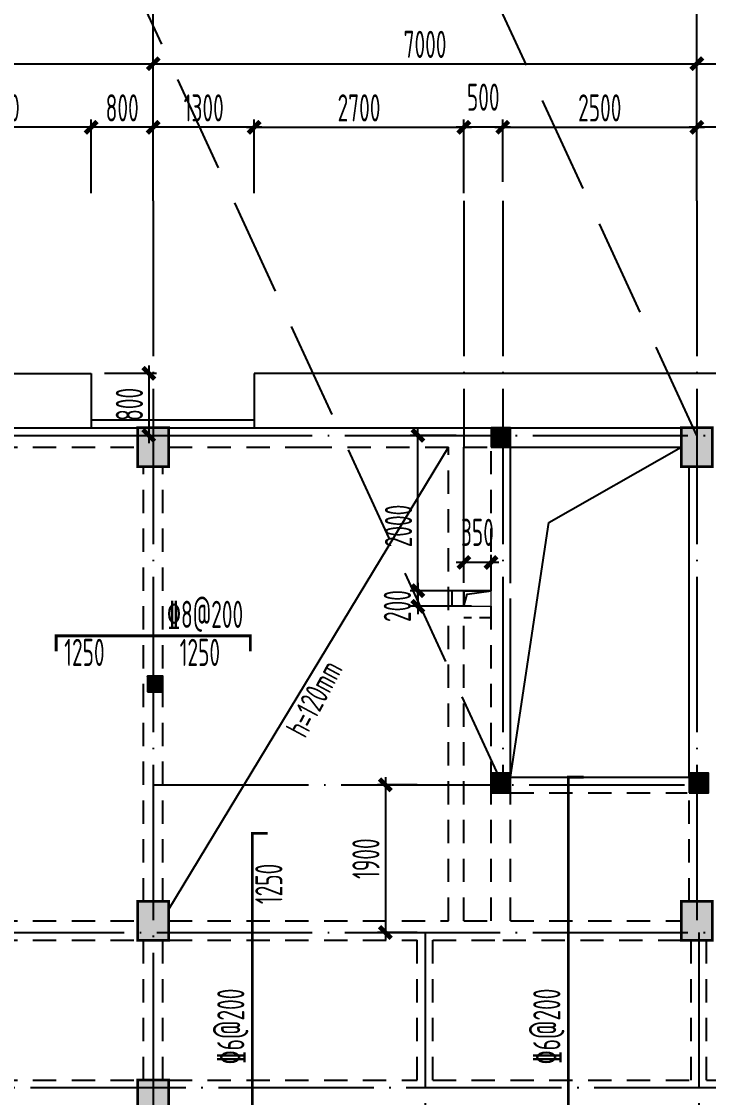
# Model space of a CAD drawing. Extents: x -472319 to -112444, y -516749 to -5704.
# Drawn here: x -279490 to -270644, y -305157 to -291302 of the extents above; entities that cross this region are included whole.
import ezdxf

# ---------------------------------------------------------------- set-up
doc = ezdxf.new("R2010")
doc.units = 0
doc.header["$LTSCALE"] = 100
doc.header["$MEASUREMENT"] = 0
for name, pattern in [('3', [5, 3, -2]), ('CENTER', [2, 1.25, -0.25, 0.25, -0.25]), ('DASH', [0.35, 0.25, -0.1]), ('DOTE', [2.42, 2, -0.2, 0.02, -0.2])]:
    doc.linetypes.add(name, pattern=pattern)
for name, color, linetype in [('1301', 24, 'Continuous'), ('1305', 1, 'Continuous'), ('1306', 94, 'Continuous'), ('1307', 7, 'Continuous'), ('AXIS', 3, 'Continuous'), ('COLUMN', 9, 'Continuous'), ('DOTE', 1, 'CENTER'), ('S_BEAM', 4, 'Continuous'), ('S_BEAMDASH', 134, '3'), ('S_CL', 2, 'Continuous'), ('S_HOLE', 253, 'Continuous'), ('坡道', 7, 'Continuous'), ('板标注', 221, 'Continuous'), ('洞口边线', 7, 'Continuous')]:
    doc.layers.add(name, color=color, linetype=linetype)
doc.styles.add('HZ', font='tssdeng.shx', dxfattribs={"width": 0.6, "height": 350, "bigfont": 'a.shx'})
doc.styles.get("Standard").update_dxf_attribs({"font": 'tssdeng.shx', "width": 0.6, "bigfont": 'a.shx'})
doc.styles.add('TSSD_Rein', font='Tssdeng.shx', dxfattribs={"width": 0.7, "bigfont": 'hztxt.shx'})
doc.dimstyles.new('DIMN', dxfattribs={"dimtxt": 350, "dimasz": 150, "dimexe": 100, "dimexo": 100, "dimgap": 75, "dimtad": 1, "dimdec": 0, "dimzin": 0, "dimdsep": 46, "dimtxsty": 'HZ', "dimblk": 'ARCHTICK', "dimcen": 0.09, "dimdle": 100, "dimclrd": 3, "dimclre": 3, "dimclrt": 7, "dimazin": 2, "dimtfac": 1, "dimtdec": 0, "dimtmove": 2, "dimatfit": 3, "dimldrblk": 'ARCHTICK', "dimfxl": 1, "dimtolj": 1, "dimtzin": 0, "dimarcsym": 0})

# ---------------------------------------------------------------- blocks, each defined once
blk = doc.blocks.new('_ArchTick')
at = {"color": 0, "linetype": 'ByBlock', "const_width": 0.4}
blk.add_lwpolyline([(-0.5, -0.5), (0.5, 0.5)], dxfattribs=at)
blk = doc.blocks.new('*D1170')
at = {"layer": 'AXIS', "color": 3, "lineweight": -2, "transparency": 16777216}
for p, q in [((-285094, -293513), (-285094, -291746)), ((-277794, -293513), (-277794, -291746)), ((-285194, -291846), (-277694, -291846))]:
    blk.add_line(p, q, dxfattribs=at)
at = {"layer": 'Defpoints', "color": 0, "transparency": 16777216}
for p in [(-277794, -291846), (-285094, -293613), (-277794, -293613)]:
    blk.add_point(p, dxfattribs=at)
at = {"layer": 'AXIS', "color": 3, "lineweight": -2, "transparency": 16777216, "xscale": 150, "yscale": 150, "zscale": 150, "rotation": 180}
blk.add_blockref('_ArchTick', (-285094, -291846), dxfattribs=at)
at = {"layer": 'AXIS', "color": 3, "lineweight": -2, "transparency": 16777216, "xscale": 150, "yscale": 150, "zscale": 150}
blk.add_blockref('_ArchTick', (-277794, -291846), dxfattribs=at)
at = {"layer": 'AXIS', "color": 7, "transparency": 16777216, "insert": (-281444, -291596), "char_height": 350, "attachment_point": 5, "style": 'HZ'}
blk.add_mtext('\\A1;7300', dxfattribs=at)
blk = doc.blocks.new('*D1171')
at = {"layer": 'AXIS', "color": 3, "lineweight": -2, "transparency": 16777216}
for p, q in [((-277794, -293513), (-277794, -291746)), ((-270794, -293513), (-270794, -291746)), ((-277894, -291846), (-270694, -291846))]:
    blk.add_line(p, q, dxfattribs=at)
at = {"layer": 'Defpoints', "color": 0, "transparency": 16777216}
for p in [(-270794, -291846), (-277794, -293613), (-270794, -293613)]:
    blk.add_point(p, dxfattribs=at)
at = {"layer": 'AXIS', "color": 3, "lineweight": -2, "transparency": 16777216, "xscale": 150, "yscale": 150, "zscale": 150, "rotation": 180}
blk.add_blockref('_ArchTick', (-277794, -291846), dxfattribs=at)
at = {"layer": 'AXIS', "color": 3, "lineweight": -2, "transparency": 16777216, "xscale": 150, "yscale": 150, "zscale": 150}
blk.add_blockref('_ArchTick', (-270794, -291846), dxfattribs=at)
at = {"layer": 'AXIS', "color": 7, "transparency": 16777216, "insert": (-274294, -291596), "char_height": 350, "attachment_point": 5, "style": 'HZ'}
blk.add_mtext('\\A1;7000', dxfattribs=at)
blk = doc.blocks.new('*D1172')
at = {"layer": 'AXIS', "color": 3, "lineweight": -2, "transparency": 16777216}
for p, q in [((-270794, -293513), (-270794, -291746)), ((-267794, -293513), (-267794, -291746)), ((-270894, -291846), (-267694, -291846))]:
    blk.add_line(p, q, dxfattribs=at)
at = {"layer": 'Defpoints', "color": 0, "transparency": 16777216}
for p in [(-267794, -291846), (-270794, -293613), (-267794, -293613)]:
    blk.add_point(p, dxfattribs=at)
at = {"layer": 'AXIS', "color": 3, "lineweight": -2, "transparency": 16777216, "xscale": 150, "yscale": 150, "zscale": 150, "rotation": 180}
blk.add_blockref('_ArchTick', (-270794, -291846), dxfattribs=at)
at = {"layer": 'AXIS', "color": 3, "lineweight": -2, "transparency": 16777216, "xscale": 150, "yscale": 150, "zscale": 150}
blk.add_blockref('_ArchTick', (-267794, -291846), dxfattribs=at)
at = {"layer": 'AXIS', "color": 7, "transparency": 16777216, "insert": (-269294, -291596), "char_height": 350, "attachment_point": 5, "style": 'HZ'}
blk.add_mtext('\\A1;3000', dxfattribs=at)
blk = doc.blocks.new('*D1177')
at = {"layer": 'AXIS', "color": 3, "lineweight": -2, "transparency": 16777216}
for p, q in [((-302694, -293513), (-302694, -290946)), ((-242894, -293513), (-242894, -290946)), ((-302794, -291046), (-242794, -291046))]:
    blk.add_line(p, q, dxfattribs=at)
at = {"layer": 'Defpoints', "color": 0, "transparency": 16777216}
for p in [(-242894, -291046), (-302694, -293613), (-242894, -293613)]:
    blk.add_point(p, dxfattribs=at)
at = {"layer": 'AXIS', "color": 3, "lineweight": -2, "transparency": 16777216, "xscale": 150, "yscale": 150, "zscale": 150, "rotation": 180}
blk.add_blockref('_ArchTick', (-302694, -291046), dxfattribs=at)
at = {"layer": 'AXIS', "color": 3, "lineweight": -2, "transparency": 16777216, "xscale": 150, "yscale": 150, "zscale": 150}
blk.add_blockref('_ArchTick', (-242894, -291046), dxfattribs=at)
at = {"layer": 'AXIS', "color": 7, "transparency": 16777216, "insert": (-272794, -290796), "char_height": 350, "attachment_point": 5, "style": 'HZ'}
blk.add_mtext('\\A1;59800', dxfattribs=at)
blk = doc.blocks.new('*D1194')
at = {"layer": '1301', "color": 3, "lineweight": -2, "transparency": 16777216}
for p, q in [((-277794, -293367), (-277794, -292564)), ((-276494, -293367), (-276494, -292564)), ((-276394, -292664), (-277894, -292664))]:
    blk.add_line(p, q, dxfattribs=at)
at = {"layer": 'Defpoints', "color": 0, "transparency": 16777216}
for p in [(-277794, -292664), (-277794, -293467), (-276494, -293467)]:
    blk.add_point(p, dxfattribs=at)
at = {"layer": '1301', "color": 3, "lineweight": -2, "transparency": 16777216, "xscale": 150, "yscale": 150, "zscale": 150, "rotation": 180}
blk.add_blockref('_ArchTick', (-277794, -292664), dxfattribs=at)
at = {"layer": '1301', "color": 3, "lineweight": -2, "transparency": 16777216, "xscale": 150, "yscale": 150, "zscale": 150}
blk.add_blockref('_ArchTick', (-276494, -292664), dxfattribs=at)
at = {"layer": '1301', "color": 7, "transparency": 16777216, "insert": (-277144, -292414), "char_height": 350, "attachment_point": 5, "style": 'HZ'}
blk.add_mtext('\\A1;1300', dxfattribs=at)
blk = doc.blocks.new('*D1195')
at = {"layer": '1301', "color": 3, "lineweight": -2, "transparency": 16777216}
for p, q in [((-273294, -293267), (-273294, -292564)), ((-270794, -293367), (-270794, -292564)), ((-273394, -292664), (-270694, -292664))]:
    blk.add_line(p, q, dxfattribs=at)
at = {"layer": 'Defpoints', "color": 0, "transparency": 16777216}
for p in [(-270794, -292664), (-273294, -293367), (-270794, -293467)]:
    blk.add_point(p, dxfattribs=at)
at = {"layer": '1301', "color": 3, "lineweight": -2, "transparency": 16777216, "xscale": 150, "yscale": 150, "zscale": 150, "rotation": 180}
blk.add_blockref('_ArchTick', (-273294, -292664), dxfattribs=at)
at = {"layer": '1301', "color": 3, "lineweight": -2, "transparency": 16777216, "xscale": 150, "yscale": 150, "zscale": 150}
blk.add_blockref('_ArchTick', (-270794, -292664), dxfattribs=at)
at = {"layer": '1301', "color": 7, "transparency": 16777216, "insert": (-272044, -292414), "char_height": 350, "attachment_point": 5, "style": 'HZ'}
blk.add_mtext('\\A1;2500', dxfattribs=at)
blk = doc.blocks.new('*D1196')
at = {"layer": '1301', "color": 3, "lineweight": -2, "transparency": 16777216}
for p, q in [((-273794, -293367), (-273794, -292564)), ((-273294, -293367), (-273294, -292564)), ((-273194, -292664), (-273894, -292664))]:
    blk.add_line(p, q, dxfattribs=at)
at = {"layer": 'Defpoints', "color": 0, "transparency": 16777216}
for p in [(-273794, -292664), (-273794, -293467), (-273294, -293467)]:
    blk.add_point(p, dxfattribs=at)
at = {"layer": '1301', "color": 3, "lineweight": -2, "transparency": 16777216, "xscale": 150, "yscale": 150, "zscale": 150, "rotation": 180}
blk.add_blockref('_ArchTick', (-273794, -292664), dxfattribs=at)
at = {"layer": '1301', "color": 3, "lineweight": -2, "transparency": 16777216, "xscale": 150, "yscale": 150, "zscale": 150}
blk.add_blockref('_ArchTick', (-273294, -292664), dxfattribs=at)
at = {"layer": '1301', "color": 7, "transparency": 16777216, "insert": (-273544, -292276), "char_height": 350, "attachment_point": 5, "style": 'HZ'}
blk.add_mtext('\\A1;500', dxfattribs=at)
blk = doc.blocks.new('*D1234')
at = {"layer": '1301', "color": 3, "lineweight": -2, "transparency": 16777216}
for p, q in [((-270794, -293513), (-270794, -292564)), ((-268544, -293558), (-268544, -292564)), ((-268444, -292664), (-270894, -292664))]:
    blk.add_line(p, q, dxfattribs=at)
at = {"layer": 'Defpoints', "color": 0, "transparency": 16777216}
for p in [(-270794, -292664), (-270794, -293613), (-268544, -293658)]:
    blk.add_point(p, dxfattribs=at)
at = {"layer": '1301', "color": 3, "lineweight": -2, "transparency": 16777216, "xscale": 150, "yscale": 150, "zscale": 150, "rotation": 180}
blk.add_blockref('_ArchTick', (-270794, -292664), dxfattribs=at)
at = {"layer": '1301', "color": 3, "lineweight": -2, "transparency": 16777216, "xscale": 150, "yscale": 150, "zscale": 150}
blk.add_blockref('_ArchTick', (-268544, -292664), dxfattribs=at)
at = {"layer": '1301', "color": 7, "transparency": 16777216, "insert": (-269669, -292414), "char_height": 350, "attachment_point": 5, "style": 'HZ'}
blk.add_mtext('\\A1;2250', dxfattribs=at)
blk = doc.blocks.new('*D1206')
at = {"layer": '1301', "color": 3, "lineweight": -2, "transparency": 16777216}
for p, q in [((-280994, -293513), (-280994, -292564)), ((-278594, -293513), (-278594, -292564)), ((-278494, -292664), (-281094, -292664))]:
    blk.add_line(p, q, dxfattribs=at)
at = {"layer": 'Defpoints', "color": 0, "transparency": 16777216}
for p in [(-280994, -292664), (-280994, -293613), (-278594, -293613)]:
    blk.add_point(p, dxfattribs=at)
at = {"layer": '1301', "color": 3, "lineweight": -2, "transparency": 16777216, "xscale": 150, "yscale": 150, "zscale": 150, "rotation": 180}
blk.add_blockref('_ArchTick', (-280994, -292664), dxfattribs=at)
at = {"layer": '1301', "color": 3, "lineweight": -2, "transparency": 16777216, "xscale": 150, "yscale": 150, "zscale": 150}
blk.add_blockref('_ArchTick', (-278594, -292664), dxfattribs=at)
at = {"layer": '1301', "color": 7, "transparency": 16777216, "insert": (-279794, -292414), "char_height": 350, "attachment_point": 5, "style": 'HZ'}
blk.add_mtext('\\A1;2400', dxfattribs=at)
blk = doc.blocks.new('*D1207')
at = {"layer": '1301', "color": 3, "lineweight": -2, "transparency": 16777216}
for p, q in [((-278594, -293513), (-278594, -292564)), ((-277794, -293513), (-277794, -292564)), ((-277694, -292664), (-278694, -292664))]:
    blk.add_line(p, q, dxfattribs=at)
at = {"layer": 'Defpoints', "color": 0, "transparency": 16777216}
for p in [(-278594, -292664), (-278594, -293613), (-277794, -293613)]:
    blk.add_point(p, dxfattribs=at)
at = {"layer": '1301', "color": 3, "lineweight": -2, "transparency": 16777216, "xscale": 150, "yscale": 150, "zscale": 150, "rotation": 180}
blk.add_blockref('_ArchTick', (-278594, -292664), dxfattribs=at)
at = {"layer": '1301', "color": 3, "lineweight": -2, "transparency": 16777216, "xscale": 150, "yscale": 150, "zscale": 150}
blk.add_blockref('_ArchTick', (-277794, -292664), dxfattribs=at)
at = {"layer": '1301', "color": 7, "transparency": 16777216, "insert": (-278194, -292414), "char_height": 350, "attachment_point": 5, "style": 'HZ'}
blk.add_mtext('\\A1;800', dxfattribs=at)
blk = doc.blocks.new('*D1222')
at = {"layer": '1301', "color": 3, "lineweight": -2, "transparency": 16777216}
for p, q in [((-277794, -293367), (-277794, -292564)), ((-276494, -293367), (-276494, -292564)), ((-276394, -292664), (-277894, -292664))]:
    blk.add_line(p, q, dxfattribs=at)
at = {"layer": 'Defpoints', "color": 0, "transparency": 16777216}
for p in [(-277794, -292664), (-277794, -293467), (-276494, -293467)]:
    blk.add_point(p, dxfattribs=at)
at = {"layer": '1301', "color": 3, "lineweight": -2, "transparency": 16777216, "xscale": 150, "yscale": 150, "zscale": 150, "rotation": 180}
blk.add_blockref('_ArchTick', (-277794, -292664), dxfattribs=at)
at = {"layer": '1301', "color": 3, "lineweight": -2, "transparency": 16777216, "xscale": 150, "yscale": 150, "zscale": 150}
blk.add_blockref('_ArchTick', (-276494, -292664), dxfattribs=at)
at = {"layer": '1301', "color": 7, "transparency": 16777216, "insert": (-277144, -292414), "char_height": 350, "attachment_point": 5, "style": 'HZ'}
blk.add_mtext('\\A1;1300', dxfattribs=at)
blk = doc.blocks.new('*D1223')
at = {"layer": '1301', "color": 3, "lineweight": -2, "transparency": 16777216}
for p, q in [((-273794, -293367), (-273794, -292564)), ((-273294, -293367), (-273294, -292564)), ((-273194, -292664), (-273894, -292664))]:
    blk.add_line(p, q, dxfattribs=at)
at = {"layer": 'Defpoints', "color": 0, "transparency": 16777216}
for p in [(-273794, -292664), (-273794, -293467), (-273294, -293467)]:
    blk.add_point(p, dxfattribs=at)
at = {"layer": '1301', "color": 3, "lineweight": -2, "transparency": 16777216, "xscale": 150, "yscale": 150, "zscale": 150, "rotation": 180}
blk.add_blockref('_ArchTick', (-273794, -292664), dxfattribs=at)
at = {"layer": '1301', "color": 3, "lineweight": -2, "transparency": 16777216, "xscale": 150, "yscale": 150, "zscale": 150}
blk.add_blockref('_ArchTick', (-273294, -292664), dxfattribs=at)
at = {"layer": '1301', "color": 7, "transparency": 16777216, "insert": (-273544, -292276), "char_height": 350, "attachment_point": 5, "style": 'HZ'}
blk.add_mtext('\\A1;500', dxfattribs=at)
blk = doc.blocks.new('*D1224')
at = {"layer": '1301', "color": 3, "lineweight": -2, "transparency": 16777216}
for p, q in [((-276494, -293513), (-276494, -292564)), ((-273794, -293513), (-273794, -292564)), ((-276594, -292664), (-273694, -292664))]:
    blk.add_line(p, q, dxfattribs=at)
at = {"layer": 'Defpoints', "color": 0, "transparency": 16777216}
for p in [(-273794, -292664), (-276494, -293613), (-273794, -293613)]:
    blk.add_point(p, dxfattribs=at)
at = {"layer": '1301', "color": 3, "lineweight": -2, "transparency": 16777216, "xscale": 150, "yscale": 150, "zscale": 150, "rotation": 180}
blk.add_blockref('_ArchTick', (-276494, -292664), dxfattribs=at)
at = {"layer": '1301', "color": 3, "lineweight": -2, "transparency": 16777216, "xscale": 150, "yscale": 150, "zscale": 150}
blk.add_blockref('_ArchTick', (-273794, -292664), dxfattribs=at)
at = {"layer": '1301', "color": 7, "transparency": 16777216, "insert": (-275144, -292414), "char_height": 350, "attachment_point": 5, "style": 'HZ'}
blk.add_mtext('\\A1;2700', dxfattribs=at)
blk = doc.blocks.new('*D1159')
at = {"layer": '1301', "color": 3, "lineweight": -2, "transparency": 16777216}
for p, q in [((-277851, -295732), (-277851, -296732)), ((-278421, -295832), (-277751, -295832)), ((-278421, -296632), (-277751, -296632))]:
    blk.add_line(p, q, dxfattribs=at)
at = {"layer": 'Defpoints', "color": 0, "transparency": 16777216}
for p in [(-278521, -295832), (-278521, -296632), (-277851, -296632)]:
    blk.add_point(p, dxfattribs=at)
at = {"layer": '1301', "color": 3, "lineweight": -2, "transparency": 16777216, "xscale": 150, "yscale": 150, "zscale": 150}
for p, rotation in [((-277851, -295832), 90), ((-277851, -296632), 270)]:
    blk.add_blockref('_ArchTick', p, dxfattribs=dict(at, rotation=rotation))
at = {"layer": '1301', "color": 7, "transparency": 16777216, "insert": (-278101, -296232), "char_height": 350, "attachment_point": 5, "rotation": 90, "style": 'HZ'}
blk.add_mtext('\\A1;800', dxfattribs=at)
blk = doc.blocks.new('*D1160')
at = {"layer": '1301', "color": 3, "lineweight": -2, "transparency": 16777216}
for p, q in [((-274386, -298532), (-274386, -298932)), ((-273694, -298632), (-274486, -298632)), ((-273694, -298832), (-274486, -298832))]:
    blk.add_line(p, q, dxfattribs=at)
at = {"layer": 'Defpoints', "color": 0, "transparency": 16777216}
for p in [(-273594, -298632), (-274386, -298832), (-273594, -298832)]:
    blk.add_point(p, dxfattribs=at)
at = {"layer": '1301', "color": 3, "lineweight": -2, "transparency": 16777216, "xscale": 150, "yscale": 150, "zscale": 150}
for p, rotation in [((-274386, -298632), 90), ((-274386, -298832), 270)]:
    blk.add_blockref('_ArchTick', p, dxfattribs=dict(at, rotation=rotation))
at = {"layer": '1301', "color": 7, "transparency": 16777216, "insert": (-274650, -298829), "char_height": 350, "attachment_point": 5, "rotation": 90, "style": 'HZ'}
blk.add_mtext('\\A1;200', dxfattribs=at)
blk = doc.blocks.new('*D1161')
at = {"layer": '1301', "color": 3, "lineweight": -2, "transparency": 16777216}
for p, q in [((-273794, -298532), (-273794, -298168)), ((-273444, -298532), (-273444, -298168)), ((-273344, -298268), (-273894, -298268))]:
    blk.add_line(p, q, dxfattribs=at)
at = {"layer": 'Defpoints', "color": 0, "transparency": 16777216}
for p in [(-273794, -298268), (-273794, -298632), (-273444, -298632)]:
    blk.add_point(p, dxfattribs=at)
at = {"layer": '1301', "color": 3, "lineweight": -2, "transparency": 16777216, "xscale": 150, "yscale": 150, "zscale": 150, "rotation": 180}
blk.add_blockref('_ArchTick', (-273794, -298268), dxfattribs=at)
at = {"layer": '1301', "color": 3, "lineweight": -2, "transparency": 16777216, "xscale": 150, "yscale": 150, "zscale": 150}
blk.add_blockref('_ArchTick', (-273444, -298268), dxfattribs=at)
at = {"layer": '1301', "color": 7, "transparency": 16777216, "insert": (-273619, -297880), "char_height": 350, "attachment_point": 5, "style": 'HZ'}
blk.add_mtext('\\A1;350', dxfattribs=at)
blk = doc.blocks.new('*D1231')
at = {"layer": 'COLUMN', "color": 3, "lineweight": -2, "transparency": 16777216}
for p, q in [((-273894, -296632), (-274486, -296632)), ((-274386, -298732), (-274386, -296532)), ((-273894, -298632), (-274486, -298632))]:
    blk.add_line(p, q, dxfattribs=at)
at = {"layer": 'Defpoints', "color": 0, "transparency": 16777216}
for p in [(-274386, -296632), (-273794, -296632), (-273794, -298632)]:
    blk.add_point(p, dxfattribs=at)
at = {"layer": 'COLUMN', "color": 3, "lineweight": -2, "transparency": 16777216, "xscale": 150, "yscale": 150, "zscale": 150}
for p, rotation in [((-274386, -296632), 90), ((-274386, -298632), 270)]:
    blk.add_blockref('_ArchTick', p, dxfattribs=dict(at, rotation=rotation))
at = {"layer": 'COLUMN', "color": 7, "transparency": 16777216, "insert": (-274636, -297798), "char_height": 350, "attachment_point": 5, "rotation": 90, "style": 'HZ'}
blk.add_mtext('\\A1;2000', dxfattribs=at)
blk = doc.blocks.new('*D1236')
at = {"layer": '1301', "color": 3, "lineweight": -2, "transparency": 16777216}
for p, q in [((-274386, -298532), (-274386, -298932)), ((-273694, -298632), (-274486, -298632)), ((-273694, -298832), (-274486, -298832))]:
    blk.add_line(p, q, dxfattribs=at)
at = {"layer": 'Defpoints', "color": 0, "transparency": 16777216}
for p in [(-273594, -298632), (-274386, -298832), (-273594, -298832)]:
    blk.add_point(p, dxfattribs=at)
at = {"layer": '1301', "color": 3, "lineweight": -2, "transparency": 16777216, "xscale": 150, "yscale": 150, "zscale": 150}
for p, rotation in [((-274386, -298632), 90), ((-274386, -298832), 270)]:
    blk.add_blockref('_ArchTick', p, dxfattribs=dict(at, rotation=rotation))
at = {"layer": '1301', "color": 7, "transparency": 16777216, "insert": (-274650, -298829), "char_height": 350, "attachment_point": 5, "rotation": 90, "style": 'HZ'}
blk.add_mtext('\\A1;200', dxfattribs=at)
blk = doc.blocks.new('*D1237')
at = {"layer": '1301', "color": 3, "lineweight": -2, "transparency": 16777216}
for p, q in [((-273794, -298532), (-273794, -298168)), ((-273444, -298532), (-273444, -298168)), ((-273344, -298268), (-273894, -298268))]:
    blk.add_line(p, q, dxfattribs=at)
at = {"layer": 'Defpoints', "color": 0, "transparency": 16777216}
for p in [(-273794, -298268), (-273794, -298632), (-273444, -298632)]:
    blk.add_point(p, dxfattribs=at)
at = {"layer": '1301', "color": 3, "lineweight": -2, "transparency": 16777216, "xscale": 150, "yscale": 150, "zscale": 150, "rotation": 180}
blk.add_blockref('_ArchTick', (-273794, -298268), dxfattribs=at)
at = {"layer": '1301', "color": 3, "lineweight": -2, "transparency": 16777216, "xscale": 150, "yscale": 150, "zscale": 150}
blk.add_blockref('_ArchTick', (-273444, -298268), dxfattribs=at)
at = {"layer": '1301', "color": 7, "transparency": 16777216, "insert": (-273619, -297880), "char_height": 350, "attachment_point": 5, "style": 'HZ'}
blk.add_mtext('\\A1;350', dxfattribs=at)
blk = doc.blocks.new('*D1238')
at = {"layer": 'COLUMN', "color": 3, "lineweight": -2, "transparency": 16777216}
for p, q in [((-273894, -296632), (-274486, -296632)), ((-274386, -298732), (-274386, -296532)), ((-273894, -298632), (-274486, -298632))]:
    blk.add_line(p, q, dxfattribs=at)
at = {"layer": 'Defpoints', "color": 0, "transparency": 16777216}
for p in [(-274386, -296632), (-273794, -296632), (-273794, -298632)]:
    blk.add_point(p, dxfattribs=at)
at = {"layer": 'COLUMN', "color": 3, "lineweight": -2, "transparency": 16777216, "xscale": 150, "yscale": 150, "zscale": 150}
for p, rotation in [((-274386, -296632), 90), ((-274386, -298632), 270)]:
    blk.add_blockref('_ArchTick', p, dxfattribs=dict(at, rotation=rotation))
at = {"layer": 'COLUMN', "color": 7, "transparency": 16777216, "insert": (-274636, -297798), "char_height": 350, "attachment_point": 5, "rotation": 90, "style": 'HZ'}
blk.add_mtext('\\A1;2000', dxfattribs=at)
blk = doc.blocks.new('*D1241')
at = {"layer": '1306', "color": 3, "lineweight": -2, "transparency": 16777216}
for p, q in [((-274805, -301032), (-274805, -303132)), ((-274394, -301132), (-274905, -301132)), ((-274394, -303032), (-274905, -303032))]:
    blk.add_line(p, q, dxfattribs=at)
at = {"layer": 'Defpoints', "color": 0, "transparency": 16777216}
for p in [(-274294, -301132), (-274805, -303032), (-274294, -303032)]:
    blk.add_point(p, dxfattribs=at)
at = {"layer": '1306', "color": 3, "lineweight": -2, "transparency": 16777216, "xscale": 150, "yscale": 150, "zscale": 150}
for p, rotation in [((-274805, -301132), 90), ((-274805, -303032), 270)]:
    blk.add_blockref('_ArchTick', p, dxfattribs=dict(at, rotation=rotation))
at = {"layer": '1306', "color": 7, "transparency": 16777216, "insert": (-275055, -302082), "char_height": 350, "attachment_point": 5, "rotation": 90, "style": 'HZ'}
blk.add_mtext('\\A1;1900', dxfattribs=at)

msp = doc.modelspace()

# ---------------------------------------------------------------- hatches: boundary and pattern name
at = {"layer": 'COLUMN'}
h = msp.add_hatch(dxfattribs=at)
h.set_pattern_fill('ANSI31', color=0)
h.set_pattern_definition([(45, (-324431.33058, -110994.39045), (-0.08838834765, 0.08838834765), [])])
h.paths.add_polyline_path([(-273443.831, -296782.39), (-273193.831, -296782.39), (-273193.831, -296532.39), (-273443.831, -296532.39)])
h = msp.add_hatch(dxfattribs=at)
h.set_pattern_fill('ANSI31', color=0)
h.set_pattern_definition([(45, (-328906.33058, -114194.39191), (-0.08838834765, 0.08838834765), [])])
h.paths.add_polyline_path([(-277868.831, -299932.392), (-277668.831, -299932.392), (-277668.831, -299732.392), (-277868.831, -299732.392)])
h = msp.add_hatch(dxfattribs=at)
h.set_pattern_fill('ANSI31', color=0)
h.set_pattern_definition([(45, (-324481.33254, -115494.39142), (-0.08838834765, 0.08838834765), [])])
h.paths.add_polyline_path([(-273443.833, -301232.391), (-273193.831, -301232.391), (-273193.831, -300982.391), (-273443.833, -300982.391)])
h = msp.add_hatch(dxfattribs=at)
h.set_pattern_fill('ANSI31', color=0)
h.set_pattern_definition([(45, (-324481.33058, -115494.39142), (-0.08838834765, 0.08838834765), [])])
h.paths.add_polyline_path([(-273443.831, -301232.391), (-273243.831, -301232.391), (-273243.831, -301032.391), (-273443.831, -301032.391)])
h = msp.add_hatch(dxfattribs=at)
h.set_pattern_fill('ANSI31', color=0)
h.set_pattern_definition([(45, (-321931.33058, -115494.39142), (-0.08838834765, 0.08838834765), [])])
h.paths.add_polyline_path([(-270893.831, -301232.391), (-270643.829, -301232.391), (-270643.829, -300982.391), (-270893.831, -300982.391)])
h = msp.add_hatch(dxfattribs=at)
h.set_pattern_fill('ANSI31', color=0)
h.set_pattern_definition([(45, (-321931.32863, -115494.39142), (-0.08838834765, 0.08838834765), [])])
h.paths.add_polyline_path([(-270893.829, -301232.391), (-270693.829, -301232.391), (-270693.829, -301032.391), (-270893.829, -301032.391)])
at = {"layer": 'S_CL'}
h = msp.add_hatch(dxfattribs=at)
h.set_pattern_fill('ANSI31', color=256)
h.set_pattern_definition([(45, (114544.49969, 334608), (-0.088388347648, 0.088388347648), [])])
h.paths.add_polyline_path([(-299493.831, -297032.39), (-299493.831, -296532.39), (-299893.831, -296532.39), (-299893.831, -297032.39)])
h.paths.add_polyline_path([(-299493.831, -303132.391), (-299493.831, -302732.391), (-299893.831, -302732.391), (-299893.831, -303132.391)])
h.paths.add_polyline_path([(-299493.831, -305332.391), (-299493.831, -304932.391), (-299893.831, -304932.391), (-299893.831, -305332.391)])
h.paths.add_polyline_path([(-299493.831, -311532.391), (-299493.831, -311032.391), (-299893.831, -311032.391), (-299893.831, -311532.391)])
h.paths.add_polyline_path([(-302393.831, -297032.39), (-302393.831, -296532.39), (-302793.831, -296532.39), (-302793.831, -297032.39)])
h.paths.add_polyline_path([(-302393.831, -303132.391), (-302393.831, -302732.391), (-302793.831, -302732.391), (-302793.831, -303132.391)])
h.paths.add_polyline_path([(-302393.831, -305332.391), (-302393.831, -304932.391), (-302793.831, -304932.391), (-302793.831, -305332.391)])
h.paths.add_polyline_path([(-302393.831, -311532.391), (-302393.831, -311032.391), (-302793.831, -311032.391), (-302793.831, -311532.391)])
h.paths.add_polyline_path([(-242793.829, -311532.391), (-242793.829, -311032.391), (-243193.829, -311032.391), (-243193.829, -311532.391)])
h.paths.add_polyline_path([(-245693.829, -311532.391), (-245693.829, -311032.391), (-246093.829, -311032.391), (-246093.829, -311532.391)])
h.paths.add_polyline_path([(-252993.829, -311532.391), (-252993.829, -311132.391), (-253393.829, -311132.391), (-253393.829, -311532.391)])
h.paths.add_polyline_path([(-260293.829, -311532.391), (-260293.829, -311132.391), (-260693.829, -311132.391), (-260693.829, -311532.391)])
h.paths.add_polyline_path([(-267593.829, -311532.391), (-267593.829, -311032.391), (-267993.829, -311032.391), (-267993.829, -311532.391)])
h.paths.add_polyline_path([(-277593.831, -311532.391), (-277593.831, -311032.391), (-277993.831, -311032.391), (-277993.831, -311532.391)])
h.paths.add_polyline_path([(-284893.831, -311532.391), (-284893.831, -311132.391), (-285293.831, -311132.391), (-285293.831, -311532.391)])
h.paths.add_polyline_path([(-292193.831, -311532.391), (-292193.831, -311132.391), (-292593.831, -311132.391), (-292593.831, -311532.391)])
h.paths.add_polyline_path([(-242793.829, -297032.39), (-242793.829, -296532.39), (-243193.829, -296532.39), (-243193.829, -297032.39)])
h.paths.add_polyline_path([(-242793.829, -303132.391), (-242793.829, -302732.391), (-243193.829, -302732.391), (-243193.829, -303132.391)])
h.paths.add_polyline_path([(-242793.829, -305332.391), (-242793.829, -304932.391), (-243193.829, -304932.391), (-243193.829, -305332.391)])
h.paths.add_polyline_path([(-245693.829, -297032.39), (-245693.829, -296532.39), (-246093.829, -296532.39), (-246093.829, -297032.39)])
h.paths.add_polyline_path([(-245693.829, -303132.391), (-245693.829, -302732.391), (-246093.829, -302732.391), (-246093.829, -303132.391)])
h.paths.add_polyline_path([(-245693.829, -305332.391), (-245693.829, -304932.391), (-246093.829, -304932.391), (-246093.829, -305332.391)])
h.paths.add_polyline_path([(-252993.829, -296932.39), (-252993.829, -296532.39), (-253393.829, -296532.39), (-253393.829, -296932.39)])
h.paths.add_polyline_path([(-260293.829, -296932.39), (-260293.829, -296532.39), (-260693.829, -296532.39), (-260693.829, -296932.39)])
h.paths.add_polyline_path([(-267593.829, -296932.39), (-267593.829, -296532.39), (-267993.829, -296532.39), (-267993.829, -296932.39)])
h.paths.add_polyline_path([(-270593.829, -297032.39), (-270593.829, -296532.39), (-270993.829, -296532.39), (-270993.829, -297032.39)])
h.paths.add_polyline_path([(-277593.831, -297032.39), (-277593.831, -296532.39), (-277993.831, -296532.39), (-277993.831, -297032.39)])
h.paths.add_polyline_path([(-284893.831, -296932.39), (-284893.831, -296532.39), (-285293.831, -296532.39), (-285293.831, -296932.39)])
h.paths.add_polyline_path([(-292193.831, -296932.39), (-292193.831, -296532.39), (-292593.831, -296532.39), (-292593.831, -296932.39)])
h.paths.add_polyline_path([(-260293.829, -303132.391), (-260293.829, -302732.391), (-260693.829, -302732.391), (-260693.829, -303132.391)])
h.paths.add_polyline_path([(-260293.829, -305332.391), (-260293.829, -304932.391), (-260693.829, -304932.391), (-260693.829, -305332.391)])
h.paths.add_polyline_path([(-267593.829, -303132.391), (-267593.829, -302732.391), (-267993.829, -302732.391), (-267993.829, -303132.391)])
h.paths.add_polyline_path([(-267593.829, -305332.391), (-267593.829, -304932.391), (-267993.829, -304932.391), (-267993.829, -305332.391)])
h.paths.add_polyline_path([(-270593.829, -303132.391), (-270593.829, -302632.391), (-270993.829, -302632.391), (-270993.829, -303132.391)])
h.paths.add_polyline_path([(-277593.831, -303132.391), (-277593.831, -302632.391), (-277993.831, -302632.391), (-277993.831, -303132.391)])
h.paths.add_polyline_path([(-277593.831, -305332.391), (-277593.831, -304932.391), (-277993.831, -304932.391), (-277993.831, -305332.391)])
h.paths.add_polyline_path([(-284893.831, -303132.391), (-284893.831, -302732.391), (-285293.831, -302732.391), (-285293.831, -303132.391)])
h.paths.add_polyline_path([(-284893.831, -305332.391), (-284893.831, -304932.391), (-285293.831, -304932.391), (-285293.831, -305332.391)])

# ---------------------------------------------------------------- linework, layer by layer
at = {"color": 253, "linetype": 'DASH', "ltscale": 50}
for p, q in [((-270793.829, -296632.39), (-276767.5, -283655)), ((-273293.829, -301132.391), (-279267.5, -288155.001))]:
    msp.add_line(p, q, dxfattribs=at)
for p, q in [((-280993.829, -295832.391), (-278593.829, -295832.391)), ((-268543.829, -295832.391), (-276493.829, -295832.391))]:
    msp.add_line(p, q)
msp.add_lwpolyline([(-278593.829, -296432.39), (-276493.829, -296432.39)])
at = {"layer": '1305', "const_width": 35}
for points in [[(-279043.831, -299412.39), (-279043.831, -299212.39), (-276543.831, -299212.39), (-276543.831, -299412.39)], [(-272249.331, -306132.391), (-272449.331, -306132.391), (-272449.329, -301032.391), (-272249.329, -301032.391)], [(-276318.831, -306132.391), (-276518.831, -306132.391), (-276518.829, -301757.391), (-276318.829, -301757.391)]]:
    msp.add_lwpolyline(points, dxfattribs=at)
at = {"layer": '1306', "color": 7}
for p, q in [((-272699.5, -297751), (-270993.829, -296782.39)), ((-273193.829, -301032.391), (-272699.5, -297751))]:
    msp.add_line(p, q, dxfattribs=at)
at = {"layer": 'AXIS'}
for p, q in [((-277793.829, -293612.742), (-277793.829, -290681.947)), ((-270793.829, -293612.742), (-270793.829, -290681.947))]:
    msp.add_line(p, q, dxfattribs=at)
at = {"layer": 'COLUMN', "color": 7}
msp.add_line((-277593.831, -302732.391), (-273993.829, -296782.39), dxfattribs=at)
at = {"layer": 'COLUMN', "color": 0}
for points in [[(-273443.831, -296782.39), (-273193.831, -296782.39), (-273193.831, -296532.39), (-273443.831, -296532.39)], [(-277868.831, -299932.392), (-277668.831, -299932.392), (-277668.831, -299732.392), (-277868.831, -299732.392)], [(-273443.833, -301232.391), (-273193.831, -301232.391), (-273193.831, -300982.391), (-273443.833, -300982.391)], [(-273443.831, -301232.391), (-273193.829, -301232.391), (-273193.829, -300982.391), (-273443.831, -300982.391)], [(-270893.831, -301232.391), (-270643.829, -301232.391), (-270643.829, -300982.391), (-270893.831, -300982.391)], [(-270893.829, -301232.391), (-270643.827, -301232.391), (-270643.827, -300982.391), (-270893.829, -300982.391)]]:
    msp.add_lwpolyline(points, close=True, dxfattribs=at)
at = {"layer": 'DOTE', "linetype": 'DOTE', "ltscale": 10}
for p, q in [((-277793.829, -293612.742), (-277793.829, -315762.782)), ((-273793.829, -293612.742), (-273793.829, -296782.39)), ((-273293.829, -293612.742), (-273293.829, -301132.39)), ((-270793.829, -293612.742), (-270793.829, -303032.39)), ((-304367.647, -296632.39), (-241075.018, -296632.39)), ((-277793.829, -301132.391), (-270793.829, -301132.391)), ((-304367.647, -303032.39), (-241075.018, -303032.39)), ((-274293.829, -303032.39), (-274293.829, -315762.782)), ((-270768.829, -303032.39), (-270768.829, -315762.782)), ((-241075.018, -305032.39), (-304367.647, -305032.39))]:
    msp.add_line(p, q, dxfattribs=at)
at = {"layer": 'S_BEAM'}
for p, q in [((-281443.831, -296532.39), (-277993.831, -296532.39)), ((-277593.831, -296532.39), (-275793.831, -296532.39)), ((-275793.831, -296532.39), (-273293.829, -296532.39)), ((-273293.829, -296532.39), (-270993.829, -296532.39)), ((-273793.829, -298482.39), (-273793.829, -296782.39)), ((-273193.829, -296782.39), (-270993.829, -296782.39)), ((-273193.829, -298532.39), (-273193.829, -296782.39)), ((-270893.829, -301032.391), (-270893.829, -297032.39)), ((-273793.829, -298832.39), (-273793.829, -298632.389)), ((-273793.829, -298632.389), (-273443.829, -298632.389)), ((-273193.829, -301032.391), (-273193.829, -298732.39)), ((-273193.829, -301032.391), (-270893.829, -301032.391))]:
    msp.add_line(p, q, dxfattribs=at)
at = {"layer": 'S_BEAMDASH'}
for p, q in [((-281343.831, -296782.39), (-277993.831, -296782.39)), ((-277593.831, -296782.39), (-275793.831, -296782.39)), ((-275793.831, -296782.39), (-273443.829, -296782.39)), ((-273993.829, -302882.391), (-273993.829, -296782.39)), ((-273443.829, -298632.39), (-273443.829, -296782.39)), ((-277918.831, -302632.391), (-277918.831, -297032.39)), ((-277668.831, -302632.391), (-277668.831, -297032.39)), ((-273943.829, -298832.39), (-273943.829, -298632.39)), ((-273443.829, -301132.391), (-273443.829, -298632.39)), ((-273793.829, -302882.391), (-273793.829, -298982.39)), ((-273443.829, -302882.391), (-273443.829, -301132.391)), ((-273193.829, -302882.391), (-273193.829, -301232.391)), ((-273193.829, -301232.391), (-270918.829, -301232.391)), ((-270893.829, -302632.391), (-270893.829, -301232.391)), ((-281343.831, -302882.391), (-277993.831, -302882.391)), ((-277593.831, -302882.391), (-273993.829, -302882.391)), ((-273793.829, -302882.391), (-273443.829, -302882.391)), ((-273193.829, -302882.391), (-270993.829, -302882.391)), ((-281343.831, -303132.391), (-277993.831, -303132.391)), ((-277918.831, -304932.391), (-277918.831, -303132.391)), ((-277668.831, -304932.391), (-277668.831, -303132.391)), ((-277593.831, -303132.391), (-274393.829, -303132.391)), ((-274393.829, -304932.391), (-274393.829, -303132.391)), ((-274193.829, -303132.391), (-273293.829, -303132.391)), ((-274193.829, -304932.391), (-274193.829, -303132.391)), ((-273293.829, -303132.391), (-270993.829, -303132.391)), ((-270868.829, -304932.391), (-270868.829, -303132.391)), ((-270668.829, -304932.391), (-270668.829, -303132.391)), ((-281343.831, -304932.391), (-277993.831, -304932.391)), ((-277593.831, -304932.391), (-274393.829, -304932.391)), ((-274193.829, -304932.391), (-270868.829, -304932.391)), ((-270668.829, -304932.391), (-267993.829, -304932.391))]:
    msp.add_line(p, q, dxfattribs=at)
at = {"layer": 'S_BEAMDASH', "ltscale": 0.5}
msp.add_line((-273443.829, -298982.39), (-273793.829, -298982.39), dxfattribs=at)
at = {"layer": 'S_CL', "const_width": 35}
for points in [[(-277593.831, -297032.39), (-277593.831, -296532.39), (-277993.831, -296532.39), (-277993.831, -297032.39)], [(-270593.829, -297032.39), (-270593.829, -296532.39), (-270993.829, -296532.39), (-270993.829, -297032.39)], [(-277593.831, -303132.391), (-277593.831, -302632.391), (-277993.831, -302632.391), (-277993.831, -303132.391)], [(-270593.829, -303132.391), (-270593.829, -302632.391), (-270993.829, -302632.391), (-270993.829, -303132.391)], [(-277593.831, -305332.391), (-277593.831, -304932.391), (-277993.831, -304932.391), (-277993.831, -305332.391)]]:
    msp.add_lwpolyline(points, close=True, dxfattribs=at)
at = {"layer": 'S_HOLE', "const_width": 18}
msp.add_lwpolyline([(-273793.829, -298832.39), (-273443.829, -298832.39), (-273443.829, -298632.389), (-273793.829, -298632.389), (-273793.829, -298832.39)], close=True, dxfattribs=at)
msp.add_lwpolyline([(-273793.829, -298832.39), (-273443.829, -298832.39), (-273443.829, -298632.389), (-273793.829, -298632.389), (-273793.829, -298832.39)], close=True, dxfattribs=at)
at = {"layer": '坡道'}
for p, q in [((-278593.829, -295832.391), (-278593.829, -296532.391)), ((-276493.829, -295832.391), (-276493.829, -296532.391))]:
    msp.add_line(p, q, dxfattribs=at)
at = {"layer": '洞口边线'}
msp.add_lwpolyline([(-273443.829, -298632.389), (-273793.829, -298632.389), (-273793.829, -298832.39), (-273749.635, -298676.583), (-273443.829, -298632.389)], close=True, dxfattribs=at)
msp.add_lwpolyline([(-273443.829, -298632.389), (-273793.829, -298632.389), (-273793.829, -298832.39), (-273749.635, -298676.583), (-273443.829, -298632.389)], close=True, dxfattribs=at)

# ---------------------------------------------------------------- texts
at = {"layer": '1306', "width": 0.6}
for p in [(-278940.331, -299600.791), (-277453.831, -299600.791)]:
    msp.add_text('1250', height=350, dxfattribs=at).set_placement(p)
msp.add_text('1250', height=350, rotation=90, dxfattribs=at).set_placement((-276130.43, -302667.392))
at = {"layer": '1307', "width": 0.6}
msp.add_text('\x848@200', height=350, dxfattribs=at).set_placement((-277616.331, -299110.791))
for p in [(-276620.43, -304729.891), (-272550.93, -304729.891)]:
    msp.add_text('\x846@200', height=350, rotation=90, dxfattribs=at).set_placement(p)
at = {"layer": '板标注', "style": 'TSSD_Rein', "width": 0.7}
msp.add_text('h=120mm', height=300, rotation=61.7766403, dxfattribs=at).set_placement((-275834.689, -300545.705))

# ---------------------------------------------------------------- dimensions: what is measured, and where the dimension line sits
at = {"layer": '1301', "color": 7}
for base, p1, p2, picture, middle in [((-273793.829, -292664), (-273293.829, -293466.742), (-273793.829, -293466.742), '*D1196', (-273543.829, -292276.5)), ((-273793.829, -292664), (-273293.829, -293466.742), (-273793.829, -293466.742), '*D1223', (-273543.829, -292276.5)), ((-280993.829, -292664), (-278593.829, -293612.742), (-280993.829, -293612.742), '*D1206', (-279793.829, -292414)), ((-278593.829, -292664), (-277793.829, -293612.742), (-278593.829, -293612.742), '*D1207', (-278193.829, -292414)), ((-277793.829, -292664), (-276493.829, -293466.742), (-277793.829, -293466.742), '*D1194', (-277143.829, -292414)), ((-277793.829, -292664), (-276493.829, -293466.742), (-277793.829, -293466.742), '*D1222', (-277143.829, -292414)), ((-273793.829, -292664), (-276493.829, -293612.742), (-273793.829, -293612.742), '*D1224', (-275143.829, -292414)), ((-270793.829, -292664), (-273293.829, -293366.742), (-270793.829, -293466.742), '*D1195', (-272043.829, -292414)), ((-270793.829, -292664), (-268543.829, -293658.5), (-270793.829, -293612.742), '*D1234', (-269668.829, -292414)), ((-273793.829, -298268), (-273443.829, -298632.389), (-273793.829, -298632.389), '*D1161', (-273618.829, -297880.5)), ((-273793.829, -298268), (-273443.829, -298632.389), (-273793.829, -298632.389), '*D1237', (-273618.829, -297880.5))]:
    dim = msp.add_linear_dim(base=base, p1=p1, p2=p2, dimstyle='DIMN', override={"dimfxl": 100}, dxfattribs=at)
    dim.commit()
    dim.dimension.update_dxf_attribs({"geometry": picture, "text_midpoint": middle})
dim = msp.add_linear_dim(base=(-277850.5, -296632.39), p1=(-278520.829, -295832.391), p2=(-278520.829, -296632.39), angle=90, dimstyle='DIMN', override={"dimfxl": 100}, dxfattribs=at)
dim.commit()
dim.dimension.update_dxf_attribs({"geometry": '*D1159', "text_midpoint": (-278100.5, -296232.391)})
for picture in ['*D1160', '*D1236']:
    dim = msp.add_linear_dim(base=(-274386, -298832.39), p1=(-273593.829, -298632.389), p2=(-273593.829, -298832.39), angle=90, dimstyle='DIMN', override={"dimfxl": 100}, dxfattribs=at)
    dim.commit()
    dim.dimension.update_dxf_attribs({"geometry": picture, "text_midpoint": (-274650, -298829), "dimtype": 160})
at = {"layer": '1306', "color": 7}
dim = msp.add_linear_dim(base=(-274804.5, -303032.39), p1=(-274293.829, -301132.391), p2=(-274293.829, -303032.39), angle=90, dimstyle='DIMN', override={"dimfxl": 100}, dxfattribs=at)
dim.commit()
dim.dimension.update_dxf_attribs({"geometry": '*D1241', "text_midpoint": (-275054.5, -302082.391)})
at = {"layer": 'AXIS'}
for p1, p2, distance, picture, middle in [((-302693.829, -293612.742), (-242893.829, -293612.742), 2566.5, '*D1177', (-272793.829, -290796.242)), ((-285093.829, -293612.742), (-277793.829, -293612.742), 1766.5, '*D1170', (-281443.829, -291596.242)), ((-277793.829, -293612.742), (-270793.829, -293612.742), 1766.5, '*D1171', (-274293.829, -291596.242)), ((-270793.829, -293612.742), (-267793.829, -293612.742), 1766.5, '*D1172', (-269293.829, -291596.242))]:
    dim = msp.add_aligned_dim(p1=p1, p2=p2, distance=distance, dimstyle='DIMN', dxfattribs=at)
    dim.commit()
    dim.dimension.update_dxf_attribs({"geometry": picture, "text_midpoint": middle})
at = {"layer": 'COLUMN', "color": 7}
for picture in ['*D1231', '*D1238']:
    dim = msp.add_linear_dim(base=(-274386, -296632.39), p1=(-273793.829, -298632.389), p2=(-273793.829, -296632.39), angle=90, dimstyle='DIMN', override={"dimfxl": 100}, dxfattribs=at)
    dim.commit()
    dim.dimension.update_dxf_attribs({"geometry": picture, "text_midpoint": (-274636, -297798), "dimtype": 160})

doc.saveas('drawing.dxf')
